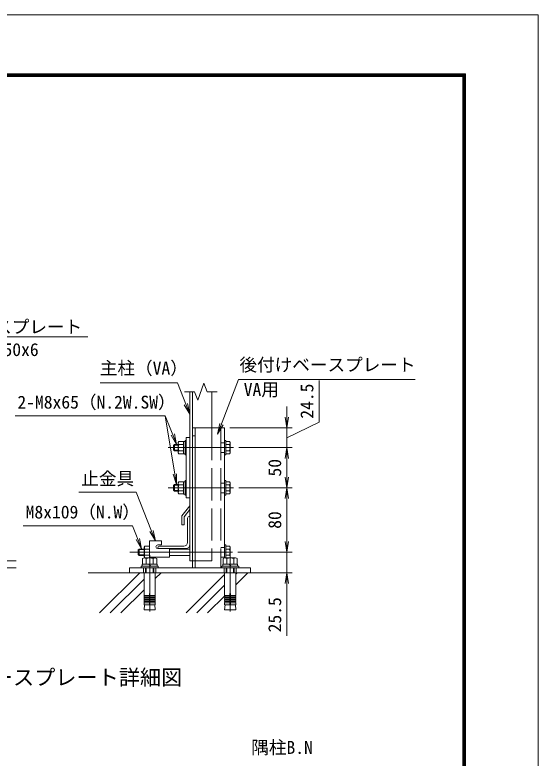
# Model space of a CAD drawing. Units: millimetres, scale not verified, with parts at other scales. Extents: x -4200 to 4200, y -2970 to 2970.
# Drawn here: x 2251 to 4200, y 198 to 2970 of the extents above; entities that cross this region are included whole.
import ezdxf
from ezdxf.enums import TextEntityAlignment as Align

# ---------------------------------------------------------------- set-up
doc = ezdxf.new("R2010")
doc.units = ezdxf.units.MM
doc.header["$LTSCALE"] = 20
doc.linetypes.add('DASHED', pattern=[7.5, 6, -1.5])
doc.linetypes.add('USER1', pattern=[50.8, 31.75, -6.35, 6.35, -6.35])
for name, color, linetype, lineweight in [('0-0_D-TTL', 7, 'Continuous', 9), ('0-2_D-BMK', 2, 'USER1', 13), ('0-3_D-STR3', 3, 'Continuous', 13), ('0-4_D-STR1', 1, 'Continuous', 18), ('0-5_0', 7, 'Continuous', 9), ('0-7_D-STR-DIM', 7, 'Continuous', 9), ('0-8_D-STR-TXT', 7, 'Continuous', 9), ('0-9_D-BGD', 7, 'Continuous', 9), ('0-A_D-DCR-HCH', 7, 'Continuous', 9)]:
    doc.layers.add(name, color=color, linetype=linetype, lineweight=lineweight)
doc.layers.add('0-1_D-TTL-TXT', color=7, linetype='Continuous')
doc.styles.add('ＭＳ ゴシック', font='')
doc.styles.get('ＭＳ ゴシック').set_extended_font_data('MS Gothic')

# ---------------------------------------------------------------- blocks, each defined once
blk = doc.blocks.new('_Open')
at = {"layer": '0-5_0'}
blk.add_line((-20, 3.33), (0, 0), dxfattribs=at)
blk.add_lwpolyline([(-20, -3.33), (0, 0), (-20, 0)], dxfattribs=at)
blk = doc.blocks.new('MLeader6')
at = {"layer": '0-8_D-STR-TXT'}
blk.add_line((1944.09, 1917.35), (1927.64, 1954.42), dxfattribs=at)
for points in [[(1955.22, 1924.69), (1927.64, 1954.42), (1949.65, 1921.02)], [(1949.65, 1921.02), (2049.57, 1769.44), (2515.4, 1769.44), (2522.6, 1769.44)]]:
    blk.add_lwpolyline(points, dxfattribs=at)

msp = doc.modelspace()

# ---------------------------------------------------------------- linework, layer by layer
at = {"layer": '0-0_D-TTL', "color": 2, "lineweight": 18}
msp.add_lwpolyline([(-4200, 2970), (4200, 2970), (4200, -2970), (-4200, -2970)], close=True, dxfattribs=at)
at = {"layer": '0-0_D-TTL'}
for points in [[(-3930, 2750), (3930, 2750), (3930, -2750), (-3930, -2750)], [(-3927.5, 2747.5), (3927.5, 2747.5), (3927.5, -2747.5), (-3927.5, -2747.5)], [(-3925, 2745), (3925, 2745), (3925, -2745), (-3925, -2745)], [(-3922.5, 2742.5), (3922.5, 2742.5), (3922.5, -2742.5), (-3922.5, -2742.5)], [(-3920, 2740), (3920, 2740), (3920, -2740), (-3920, -2740)]]:
    msp.add_lwpolyline(points, close=True, dxfattribs=at)
at = {"layer": '0-2_D-BMK'}
for p, q in [((2821.91, 1356.24), (3064.91, 1356.24)), ((2821.91, 1206.24), (3064.91, 1206.24)), ((2679.25, 966.24), (3061.91, 966.24)), ((2753.34, 954.82), (2753.34, 744.82)), ((3053.34, 954.82), (3053.34, 744.82))]:
    msp.add_line(p, q, dxfattribs=at)
at = {"layer": '0-3_D-STR3'}
for p, q in [((2912.34, 907.74), (2912.34, 1429.74)), ((3032.34, 1429.74), (2912.34, 1429.74)), ((2922.84, 907.74), (2922.84, 1429.74)), ((3032.34, 945.22), (3032.34, 1429.74)), ((2912.34, 1399.74), (2922.84, 1399.74)), ((2845.74, 1368.24), (2842.14, 1364.64)), ((2842.14, 1364.64), (2842.14, 1347.84)), ((2859.54, 1365.99), (2843.49, 1365.99)), ((2845.74, 1368.24), (2845.74, 1344.24)), ((2859.54, 1368.24), (2845.74, 1368.24)), ((2859.54, 1337.49), (2859.54, 1374.99)), ((2879.04, 1367.5), (2861.71, 1367.5)), ((2879.04, 1333.72), (2879.04, 1378.75)), ((2885.04, 1383.24), (2885.04, 1329.24)), ((2889.84, 1383.24), (2885.04, 1383.24)), ((3032.34, 1383.24), (3032.34, 1329.24)), ((3037.14, 1383.24), (3032.34, 1383.24)), ((3037.14, 1378.75), (3050.95, 1378.75)), ((3037.14, 1333.72), (3037.14, 1378.75)), ((3037.14, 1367.5), (3050.95, 1367.5)), ((3053.04, 1375.14), (3050.95, 1378.75)), ((3053.04, 1337.34), (3053.04, 1375.14)), ((2845.74, 1344.24), (2842.14, 1347.84)), ((2859.54, 1346.49), (2843.49, 1346.49)), ((2859.54, 1344.24), (2845.74, 1344.24)), ((2879.04, 1344.98), (2861.71, 1344.98)), ((3037.14, 1344.98), (3050.95, 1344.98)), ((3037.14, 1333.72), (3050.95, 1333.72)), ((3053.04, 1337.34), (3050.95, 1333.72)), ((2859.54, 1187.49), (2859.54, 1224.99)), ((2879.04, 1183.72), (2879.04, 1228.75)), ((2885.04, 1233.24), (2885.04, 1179.24)), ((2889.84, 1233.24), (2885.04, 1233.24)), ((3037.14, 1233.24), (3032.34, 1233.24)), ((3037.14, 1228.75), (3050.95, 1228.75)), ((3037.14, 1183.72), (3037.14, 1228.75)), ((3053.04, 1225.14), (3050.95, 1228.75)), ((3053.04, 1187.34), (3053.04, 1225.14)), ((2845.74, 1218.24), (2842.14, 1214.64)), ((2842.14, 1214.64), (2842.14, 1197.84)), ((2845.74, 1194.24), (2842.14, 1197.84)), ((2859.54, 1215.99), (2843.49, 1215.99)), ((2859.54, 1196.49), (2843.49, 1196.49)), ((2845.74, 1218.24), (2845.74, 1194.24)), ((2859.54, 1218.24), (2845.74, 1218.24)), ((2859.54, 1194.24), (2845.74, 1194.24)), ((2879.04, 1217.5), (2861.71, 1217.5)), ((2879.04, 1194.98), (2861.71, 1194.98)), ((3037.14, 1217.5), (3050.95, 1217.5)), ((3037.14, 1194.98), (3050.95, 1194.98)), ((3037.14, 1183.72), (3050.95, 1183.72)), ((3053.04, 1187.34), (3050.95, 1183.72)), ((2752.59, 1008.24), (2797.59, 1008.24)), ((2752.59, 948.24), (2752.59, 1008.24)), ((2797.59, 993.24), (2797.59, 1008.24)), ((2713.74, 978.24), (2710.14, 974.64)), ((2710.14, 974.64), (2710.14, 957.84)), ((2733.09, 975.99), (2711.49, 975.99)), ((2713.74, 978.24), (2713.74, 954.24)), ((2733.09, 978.24), (2713.74, 978.24)), ((2733.09, 947.49), (2733.09, 984.99)), ((2752.59, 977.5), (2735.26, 977.5)), ((2752.59, 945.24), (2752.59, 988.76)), ((2783.34, 993.24), (2797.59, 993.24)), ((2783.34, 979.74), (2827.59, 979.74)), ((2827.59, 948.24), (2827.59, 979.74)), ((2903.34, 978.24), (2827.59, 978.24)), ((3032.34, 993.24), (3032.34, 945.22)), ((3037.14, 993.24), (3032.34, 993.24)), ((3037.14, 993.24), (3037.14, 945.24)), ((3037.14, 988.76), (3050.95, 988.76)), ((3037.14, 945.24), (3037.14, 988.76)), ((3037.14, 977.5), (3050.95, 977.5)), ((3053.04, 985.14), (3050.95, 988.76)), ((3053.04, 947.34), (3053.04, 985.14)), ((2713.74, 954.24), (2710.14, 957.84)), ((2733.09, 956.49), (2711.49, 956.49)), ((2733.09, 954.24), (2713.74, 954.24)), ((2726.94, 921.24), (2726.94, 942.84)), ((2732.56, 945.24), (2773.44, 945.24)), ((2734.39, 945.24), (2733.09, 947.49)), ((2752.59, 954.98), (2735.26, 954.98)), ((2740.14, 942.84), (2740.14, 921.24)), ((2752.59, 948.24), (2827.59, 948.24)), ((2766.54, 942.84), (2766.54, 921.24)), ((2779.74, 921.24), (2779.74, 942.84)), ((2903.34, 954.24), (2827.59, 954.24)), ((3026.94, 921.24), (3026.94, 942.84)), ((3032.56, 945.24), (3073.44, 945.24)), ((3037.14, 954.98), (3050.95, 954.98)), ((3040.14, 942.84), (3040.14, 921.24)), ((3053.04, 947.34), (3051.81, 945.21)), ((3066.54, 942.84), (3066.54, 921.24)), ((3079.74, 921.24), (3079.74, 942.84)), ((2757.09, 913.74), (2749.59, 921.24)), ((3057.09, 913.74), (3049.59, 921.24)), ((2738.34, 889.74), (2738.34, 907.74)), ((2740.74, 889.74), (2740.74, 907.74)), ((2765.94, 889.74), (2765.94, 907.74)), ((2768.34, 889.74), (2768.34, 907.74)), ((3038.34, 889.74), (3038.34, 907.74)), ((3040.74, 889.74), (3040.74, 907.74)), ((3065.94, 889.74), (3065.94, 907.74)), ((3068.34, 889.74), (3068.34, 907.74)), ((2752.21, 811.12), (2752.21, 769.74)), ((2754.46, 811.12), (2754.46, 769.74)), ((3052.21, 811.12), (3052.21, 769.74)), ((3054.46, 811.12), (3054.46, 769.74)), ((2752.21, 799.74), (2732.34, 799.74)), ((2752.21, 792.24), (2732.34, 792.24)), ((2752.21, 784.74), (2732.34, 784.74)), ((2752.21, 777.24), (2732.34, 777.24)), ((2754.46, 799.74), (2774.34, 799.74)), ((2754.46, 792.24), (2774.96, 792.24)), ((2754.46, 784.74), (2774.34, 784.74)), ((2754.46, 777.24), (2774.34, 777.24)), ((3052.21, 799.74), (3032.34, 799.74)), ((3052.21, 792.24), (3032.34, 792.24)), ((3052.21, 784.74), (3032.34, 784.74)), ((3052.21, 777.24), (3032.34, 777.24)), ((3054.46, 799.74), (3074.34, 799.74)), ((3054.46, 792.24), (3074.96, 792.24)), ((3054.46, 784.74), (3074.34, 784.74)), ((3054.46, 777.24), (3074.34, 777.24))]:
    msp.add_line(p, q, dxfattribs=at)
at = {"layer": '0-3_D-STR3', "linetype": 'DASHED'}
for p, q in [((3018.84, 1429.74), (3018.84, 907.74)), ((3018.84, 1374.24), (3032.34, 1374.24)), ((3018.84, 1338.24), (3032.34, 1338.24)), ((3018.84, 1224.24), (3032.34, 1224.24)), ((3032.34, 1233.24), (3032.34, 1179.24)), ((3018.84, 1188.24), (3032.34, 1188.24)), ((3018.84, 984.24), (3032.34, 984.24)), ((3018.84, 948.24), (3032.34, 948.24)), ((2730.84, 889.74), (2730.84, 907.74)), ((2775.84, 889.74), (2775.84, 907.74)), ((3030.84, 889.74), (3030.84, 907.74)), ((3075.84, 889.74), (3075.84, 907.74))]:
    msp.add_line(p, q, dxfattribs=at)
at = {"layer": '0-3_D-STR3'}
for points in [[(2903.34, 1393.74), (2889.84, 1393.74), (2889.84, 1168.74), (2903.34, 1168.74)], [(2879.04, 1379.34), (2885.04, 1379.34), (2885.04, 1333.14), (2879.04, 1333.14)], [(2879.04, 1229.34), (2885.04, 1229.34), (2885.04, 1183.14), (2879.04, 1183.14)], [(3128.34, 889.74), (2678.34, 889.74), (2678.34, 907.74), (3128.34, 907.74)], [(2721.84, 913.74), (2721.84, 907.74), (2784.84, 907.74), (2784.84, 913.74)], [(3021.84, 913.74), (3021.84, 907.74), (3084.84, 907.74), (3084.84, 913.74)]]:
    msp.add_lwpolyline(points, close=True, dxfattribs=at)
for points in [[(2879.04, 1378.75), (2861.71, 1378.75), (2859.54, 1374.99)], [(2889.84, 1383.24), (2889.84, 1329.24), (2885.04, 1329.24)], [(3037.14, 1383.24), (3037.14, 1329.24), (3032.34, 1329.24)], [(2879.04, 1333.72), (2861.71, 1333.72), (2859.54, 1337.49)], [(2879.04, 1228.75), (2861.71, 1228.75), (2859.54, 1224.99)], [(2889.84, 1233.24), (2889.84, 1179.24), (2885.04, 1179.24)], [(3037.14, 1233.24), (3037.14, 1179.24), (3032.34, 1179.24)], [(2879.04, 1183.72), (2861.71, 1183.72), (2859.54, 1187.49)], [(2752.59, 988.76), (2735.26, 988.76), (2733.09, 984.99)], [(2780.94, 913.74), (2780.94, 921.24), (2725.74, 921.24), (2725.74, 913.74)], [(3080.94, 913.74), (3080.94, 921.24), (3025.74, 921.24), (3025.74, 913.74)], [(2752.21, 804.74), (2732.34, 804.74), (2732.34, 889.74), (2774.34, 889.74), (2774.34, 804.74), (2754.46, 804.74)], [(3052.21, 804.74), (3032.34, 804.74), (3032.34, 889.74), (3074.34, 889.74), (3074.34, 804.74), (3054.46, 804.74)], [(2733.28, 804.74), (2732.34, 799.74), (2732.34, 797.24), (2752.21, 797.24)], [(2773.4, 804.74), (2774.34, 799.74), (2774.34, 797.24), (2754.46, 797.24)], [(3033.28, 804.74), (3032.34, 799.74), (3032.34, 797.24), (3052.21, 797.24)], [(3073.4, 804.74), (3074.34, 799.74), (3074.34, 797.24), (3054.46, 797.24)], [(2733.28, 797.24), (2732.34, 792.24), (2732.34, 789.74), (2752.21, 789.74)], [(2733.28, 789.74), (2732.34, 784.74), (2732.34, 782.24), (2752.21, 782.24)], [(2733.28, 782.24), (2732.34, 777.24), (2732.34, 769.74), (2774.34, 769.74), (2774.34, 777.24), (2773.4, 782.24)], [(2773.4, 797.24), (2774.34, 792.24), (2774.34, 789.74), (2754.46, 789.74)], [(2773.4, 789.74), (2774.34, 784.74), (2774.34, 782.24), (2754.46, 782.24)], [(3033.28, 797.24), (3032.34, 792.24), (3032.34, 789.74), (3052.21, 789.74)], [(3033.28, 789.74), (3032.34, 784.74), (3032.34, 782.24), (3052.21, 782.24)], [(3033.28, 782.24), (3032.34, 777.24), (3032.34, 769.74), (3074.34, 769.74), (3074.34, 777.24), (3073.4, 782.24)], [(3073.4, 797.24), (3074.34, 792.24), (3074.34, 789.74), (3054.46, 789.74)], [(3073.4, 789.74), (3074.34, 784.74), (3074.34, 782.24), (3054.46, 782.24)], [(2733.91, 769.74), (2732.34, 751.74), (2774.34, 751.74), (2772.76, 769.74)], [(2732.34, 769.74), (2752.4, 769.74), (2774.34, 769.74)], [(3033.91, 769.74), (3032.34, 751.74), (3074.34, 751.74), (3072.76, 769.74)], [(3032.34, 769.74), (3052.4, 769.74), (3074.34, 769.74)]]:
    msp.add_lwpolyline(points, dxfattribs=at)
for centre, radius, start, end in [((2869.94, 1373.13), 9.97, 145.61586, 214.38414), ((2897.23, 1356.24), 37.26, 162.4121, 197.5879), ((3015.43, 1356.24), 37.26, 342.4121, 17.5879), ((3042.73, 1373.13), 9.97, 325.61585, 34.38415), ((2869.94, 1339.35), 9.97, 145.61584, 214.38415), ((3042.73, 1339.35), 9.97, 325.61585, 34.38415), ((2869.94, 1223.13), 9.97, 145.61586, 214.38414), ((3042.73, 1223.13), 9.97, 325.61585, 34.38415), ((2897.23, 1206.24), 37.26, 162.4121, 197.5879), ((2869.94, 1189.35), 9.97, 145.61584, 214.38415), ((3015.43, 1206.24), 37.26, 342.4121, 17.5879), ((3042.73, 1189.35), 9.97, 325.61585, 34.38415), ((2743.49, 983.13), 9.97, 145.61586, 214.38414), ((2770.78, 966.24), 37.26, 162.4121, 197.5879), ((2783.34, 986.49), 6.75, 90, 270), ((3015.43, 966.24), 37.26, 342.4121, 17.5879), ((3042.73, 983.13), 9.97, 325.61585, 34.38415), ((2733.54, 935.17), 10.12, 49.3117, 130.6883), ((2743.49, 949.36), 9.97, 145.61584, 204.36718), ((2753.34, 907.74), 37.5, 69.39031, 110.60969), ((2773.14, 934.99), 10.26, 49.96723, 130.03277), ((3033.54, 935.17), 10.12, 49.3117, 130.6883), ((3053.34, 907.74), 37.5, 69.39031, 110.60969), ((3042.73, 949.36), 9.97, 335.43072, 34.38415), ((3073.14, 934.99), 10.26, 49.96723, 130.03277), ((2753.34, 811.12), 1.12, 0, 180), ((3053.34, 811.12), 1.12, 0, 180)]:
    msp.add_arc(centre, radius, start, end, dxfattribs=at)
at = {"layer": '0-4_D-STR1'}
for p, q in [((2903.34, 1564.65), (2903.34, 934.74)), ((2912.34, 1564.65), (2912.34, 934.74)), ((2984.34, 1564.65), (2984.34, 1429.74)), ((2873.34, 1101.61), (2903.34, 1139.11)), ((2882.34, 1098.24), (2903.34, 1125.39)), ((2882.34, 1068.61), (2882.34, 1098.24)), ((2894.34, 1002.24), (2894.34, 1093.74)), ((2900.34, 1099.74), (2903.34, 1099.74)), ((2903.34, 994.74), (2903.34, 1099.74)), ((2783.34, 982.74), (2783.34, 979.74)), ((2783.34, 979.74), (2888.34, 979.74)), ((2789.34, 988.74), (2880.84, 988.74)), ((2912.34, 934.74), (2903.34, 934.74))]:
    msp.add_line(p, q, dxfattribs=at)
at = {"layer": '0-4_D-STR1', "linetype": 'DASHED'}
for p in [(2984.34, 1429.74), (2912.34, 934.74)]:
    msp.add_line(p, (2984.34, 934.74), dxfattribs=at)
at = {"layer": '0-4_D-STR1'}
msp.add_lwpolyline([(2882.34, 1068.61), (2873.34, 1068.61), (2873.34, 1101.61)], dxfattribs=at)
for centre, radius, start, end in [((2900.34, 1093.74), 6, 90, 180), ((2880.84, 1002.24), 13.5, 270, 0), ((2789.34, 982.74), 6, 90, 180), ((2888.34, 994.74), 15, 270, 0)]:
    msp.add_arc(centre, radius, start, end, dxfattribs=at)
at = {"layer": '0-7_D-STR-DIM'}
for p, q in [((2955.38, 1596.37), (2932.3, 1532.94)), ((2966.93, 1564.65), (2955.38, 1596.37)), ((2883.09, 1564.65), (2920.75, 1564.65)), ((2932.3, 1532.94), (2920.75, 1564.65)), ((2966.93, 1564.65), (3004.59, 1564.65)), ((3264.2, 1469.74), (3264.2, 1509.74)), ((3052.34, 1429.74), (3284.2, 1429.74)), ((3264.2, 1429.74), (3264.2, 1356.24)), ((3264.2, 1429.74), (3264.2, 1356.24)), ((3084.91, 1356.24), (3284.2, 1356.24)), ((3084.91, 1356.24), (3284.2, 1356.24)), ((3264.2, 1316.24), (3264.2, 1246.24)), ((3264.2, 1316.24), (3264.2, 1276.24)), ((3084.91, 1206.24), (3284.2, 1206.24)), ((3084.91, 1206.24), (3284.2, 1206.24)), ((3264.2, 1006.24), (3264.2, 1166.24)), ((3264.2, 1006.24), (3264.2, 1046.24)), ((3081.91, 966.24), (3284.2, 966.24)), ((3081.91, 966.24), (3284.2, 966.24)), ((3264.2, 966.24), (3264.2, 889.74)), ((1822.34, 934.74), (2256.05, 934.74)), ((1963.34, 907.74), (2256.05, 907.74)), ((3148.34, 889.74), (3284.2, 889.74)), ((3264.2, 849.74), (3264.2, 654.65))]:
    msp.add_line(p, q, dxfattribs=at)
msp.add_lwpolyline([(3264.2, 1392.99), (3384.16, 1451.28), (3384.16, 1606.38)], dxfattribs=at)
at = {"layer": '0-8_D-STR-TXT'}
for points in [[(3742.62, 1610.7), (3084.43, 1610.7), (3006.62, 1408.46)], [(2569.22, 1598.24), (2856.45, 1598.24), (2901.94, 1483.3)], [(2252.13, 1475), (2811.49, 1475), (2852.96, 1370.21)], [(2252.13, 1475), (2811.49, 1475), (2853.38, 1220.32)], [(2489.97, 1190), (2703.16, 1190), (2774.35, 1010.1)], [(2282.71, 1065.25), (2689.09, 1065.25), (2722.72, 980.25)]]:
    msp.add_lwpolyline(points, dxfattribs=at)
at = {"layer": '0-9_D-BGD'}
msp.add_line((2524.62, 889.74), (3282.06, 889.74), dxfattribs=at)
at = {"layer": '0-A_D-DCR-HCH'}
for p, q in [((2566.61, 739.74), (2716.61, 889.74)), ((2774.34, 867.92), (2796.16, 889.74)), ((3074.34, 845.17), (3118.91, 889.74)), ((3074.34, 884.95), (3079.13, 889.74)), ((2606.39, 739.74), (2732.34, 865.7)), ((2889.36, 739.74), (3032.34, 882.72)), ((2929.13, 739.74), (3032.34, 842.95)), ((2646.16, 739.74), (2732.34, 825.92)), ((2968.91, 739.74), (3033.91, 804.74))]:
    msp.add_line(p, q, dxfattribs=at)

# ---------------------------------------------------------------- block references
at = {"layer": '0-7_D-STR-DIM', "xscale": 2, "yscale": 2}
for p, rotation in [((3264.2, 1429.74), 270), ((3264.2, 1356.24), 90), ((3264.2, 1356.24), 90), ((3264.2, 1206.24), 270), ((3264.2, 1206.24), 90), ((3264.2, 966.24), 270), ((3264.2, 966.24), 270), ((3264.2, 889.74), 90)]:
    msp.add_blockref('_Open', p, dxfattribs=dict(at, rotation=rotation))
at = {"layer": '0-8_D-STR-TXT'}
msp.add_blockref('MLeader6', (0, 0), dxfattribs=at)
at = {"layer": '0-8_D-STR-TXT', "xscale": 2, "yscale": 2}
for p, rotation in [((2902.67, 1481.44), 291.591), ((3005.9, 1406.59), 248.95617), ((2853.7, 1368.35), 291.591), ((2853.7, 1218.35), 279.33875), ((2775.09, 1008.24), 291.591), ((2723.46, 978.39), 291.591)]:
    msp.add_blockref('_Open', p, dxfattribs=dict(at, rotation=rotation))

# ---------------------------------------------------------------- texts
at = {"layer": '0-1_D-TTL-TXT', "style": 'ＭＳ ゴシック'}
msp.add_text('主柱後付ベースプレート詳細図', height=57.77, dxfattribs=at).set_placement((1771.5, 453.28), align=Align.BOTTOM_LEFT)
at = {"layer": '0-7_D-STR-DIM', "style": 'ＭＳ ゴシック'}
for s, p in [('24.5', (3377.42, 1464.23)), ('50', (3257.45, 1248.61)), ('80', (3257.45, 1053.62)), ('25.5', (3257.45, 667.59))]:
    msp.add_text(s, height=48.09, rotation=90, dxfattribs=at).set_placement(p, align=Align.BOTTOM_LEFT)
at = {"layer": '0-8_D-STR-TXT', "style": 'ＭＳ ゴシック'}
for s, p in [('ベースプレート', (2042.94, 1768.34)), ('150x150x6 ', (2045.39, 1683.45)), ('後付けベースプレート', (3087.66, 1626.71)), ('主柱（VA）', (2567.68, 1614.25)), ('VA用', (3103.6, 1534.35)), ('2-M8x65（N.2W.SW）', (2260.76, 1487.46)), ('止金具', (2498.6, 1202.46)), ('M8x109（N.W）', (2291.34, 1077.71)), ('隅柱B.N', (3131.65, 199.95))]:
    msp.add_text(s, height=48.09, dxfattribs=at).set_placement(p, align=Align.BOTTOM_LEFT)

doc.saveas('drawing.dxf')
